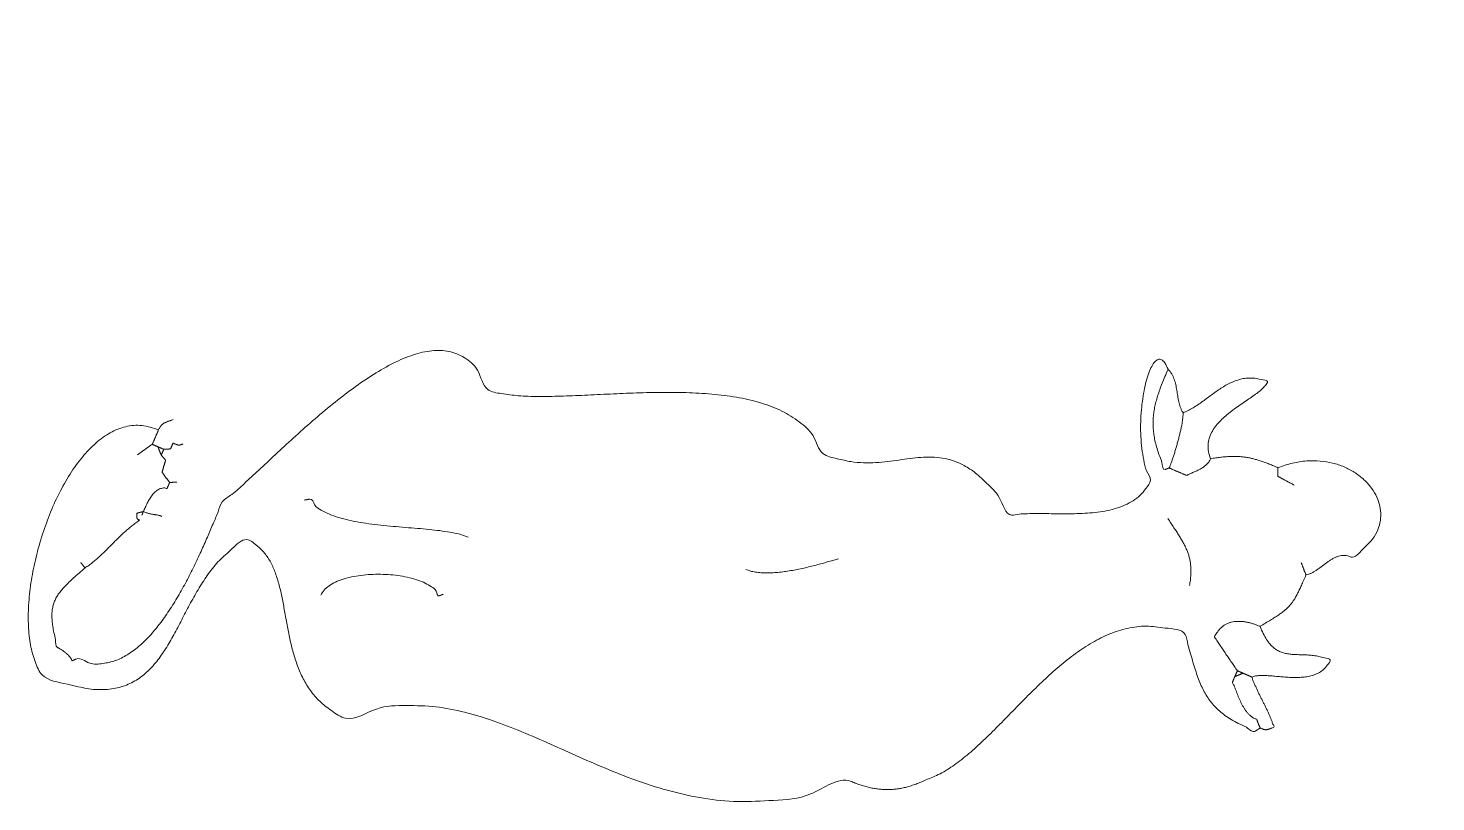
# Model space of a CAD drawing. Header units: metres. Extents: x 5 to 242, y -3 to 162.
# Drawn here: x 21.042 to 23.137, y 110.954 to 112.105 of the extents above; entities that cross this region are included whole.
import ezdxf

# ---------------------------------------------------------------- set-up
doc = ezdxf.new("R2010")
doc.units = ezdxf.units.M
doc.layers.add('1053_ARQ_BASE_MATADOURO_2_dwg', color=7, linetype='Continuous', lineweight=5, true_color=0x767676)
doc.layers.add('A-PISO', color=7, linetype='Continuous', lineweight=5)

# ---------------------------------------------------------------- blocks, each defined once
blk = doc.blocks.new('1053_ARQ_BASE_MATADOURO_2_dwg-3637054-CURRAL BOVINO')
at = {"layer": 'A-PISO', "color": 253, "true_color": 0xaaaaaa}
for points, knots in [([(124.3295, 79.6017), (124.3257, 79.6095), (124.3184, 79.6245), (124.299, 79.6409), (124.2758, 79.6509), (124.2492, 79.6551), (124.2203, 79.6544), (124.1895, 79.6494), (124.1576, 79.6405), (124.1254, 79.6284), (124.0936, 79.6134), (124.063, 79.596), (124.0344, 79.5768), (124.0085, 79.5562), (123.9863, 79.5347), (123.968, 79.5128), (123.9557, 79.491), (123.9435, 79.4621), (123.9656, 79.4336), (123.981, 79.405), (124.0005, 79.3841), (124.0207, 79.3701), (124.042, 79.3623), (124.0639, 79.3597), (124.0863, 79.3611), (124.1092, 79.3655), (124.1325, 79.3718), (124.1563, 79.3792), (124.1805, 79.3868), (124.2052, 79.3936), (124.23, 79.3986), (124.2559, 79.4016), (124.2796, 79.3987), (124.3086, 79.3998), (124.3107, 79.3767), (124.3113, 79.3605), (124.3075, 79.3438), (124.3009, 79.3275), (124.2921, 79.3113), (124.2816, 79.295), (124.2701, 79.2784), (124.2582, 79.2615), (124.2464, 79.2442), (124.2354, 79.2263), (124.2257, 79.2078), (124.2181, 79.1884), (124.2131, 79.1682), (124.2112, 79.1466), (124.2143, 79.1248), (124.2198, 79.0911), (124.266, 79.0834), (124.2982, 79.0516), (124.3287, 79.0195), (124.3529, 78.9827), (124.3738, 78.9433), (124.3919, 78.9016), (124.4087, 78.8583), (124.4253, 78.8139), (124.4426, 78.7692), (124.462, 78.7247), (124.4846, 78.681), (124.5115, 78.639), (124.5436, 78.5988), (124.5839, 78.5631), (124.6255, 78.5248), (124.6782, 78.5202), (124.6867, 78.4953), (124.69, 78.4885), (124.6933, 78.482), (124.697, 78.4758), (124.7009, 78.4699), (124.7051, 78.4643), (124.7095, 78.4591), (124.7143, 78.4541), (124.7193, 78.4494), (124.7247, 78.445), (124.7304, 78.4409), (124.7364, 78.437), (124.7428, 78.4334), (124.7496, 78.4301), (124.7567, 78.427), (124.7616, 78.4252), (124.7641, 78.4243)], [0, 0, 0, 0, 0.025699, 0.049728, 0.07429, 0.10075, 0.129617, 0.160848, 0.194061, 0.228689, 0.264061, 0.299459, 0.334136, 0.367371, 0.398482, 0.426901, 0.452272, 0.474673, 0.514601, 0.547499, 0.57497, 0.598786, 0.62075, 0.642358, 0.664566, 0.687782, 0.71202, 0.737049, 0.762543, 0.788164, 0.813673, 0.839001, 0.86438, 0.890422, 0.90764, 0.924078, 0.940734, 0.958191, 0.97666, 0.996106, 1.016342, 1.037112, 1.05814, 1.079183, 1.100079, 1.120793, 1.141489, 1.162566, 1.184704, 1.208798, 1.256755, 1.301685, 1.345355, 1.389026, 1.433445, 1.478912, 1.525429, 1.572822, 1.62087, 1.669398, 1.71839, 1.768076, 1.819015, 1.87216, 1.928838, 1.990677, 1.998433, 2.005974, 2.013321, 2.020506, 2.027557, 2.034511, 2.041399, 2.048262, 2.055135, 2.062058, 2.069072, 2.076212, 2.083517, 2.091025, 2.098768, 2.106779, 2.106779, 2.106779, 2.106779]), ([(125.4517, 78.5983), (125.453, 78.6015), (125.4551, 78.6069), (125.4558, 78.6148), (125.4516, 78.6198), (125.4448, 78.6203), (125.4368, 78.6185), (125.4269, 78.6146), (125.4157, 78.6087), (125.4034, 78.601), (125.3905, 78.5917), (125.3773, 78.5811), (125.3643, 78.5693), (125.3519, 78.5565), (125.3403, 78.5432), (125.3306, 78.529), (125.321, 78.5161), (125.3187, 78.4982), (125.3023, 78.4968), (125.2895, 78.4953), (125.2761, 78.4972), (125.2633, 78.5011), (125.2508, 78.5069), (125.2386, 78.5144), (125.2267, 78.5231), (125.215, 78.5328), (125.2037, 78.5432), (125.1927, 78.5541), (125.1821, 78.565), (125.1717, 78.5757), (125.1618, 78.586), (125.152, 78.5953), (125.1435, 78.604), (125.125, 78.6139), (125.1427, 78.6421), (125.1412, 78.6683), (125.141, 78.6922), (125.137, 78.7122), (125.1306, 78.7293), (125.1219, 78.7438), (125.1115, 78.7563), (125.0997, 78.7674), (125.087, 78.7776), (125.0737, 78.7876), (125.06, 78.798), (125.0465, 78.8093), (125.0334, 78.8221), (125.0207, 78.837), (125.0106, 78.8546), (124.9953, 78.8768), (125.0128, 78.9031), (125.0101, 78.9334), (125.0037, 78.9634), (124.9904, 78.993), (124.9724, 79.0224), (124.9503, 79.0514), (124.9252, 79.08), (124.8981, 79.108), (124.8697, 79.1353), (124.8411, 79.1617), (124.8133, 79.1872), (124.787, 79.2115), (124.7636, 79.2344), (124.743, 79.2559), (124.7286, 79.2757), (124.7109, 79.2991), (124.7303, 79.3251), (124.7277, 79.3539), (124.7181, 79.3781), (124.6996, 79.3972), (124.6753, 79.4122), (124.646, 79.424), (124.6129, 79.4332), (124.5768, 79.44), (124.539, 79.445), (124.5006, 79.4485), (124.4628, 79.4508), (124.4267, 79.4524), (124.3935, 79.4534), (124.3643, 79.4551), (124.3405, 79.4549), (124.3207, 79.4615), (124.3045, 79.4518), (124.2868, 79.4457), (124.2671, 79.4375), (124.2456, 79.4294), (124.2227, 79.4213), (124.1989, 79.4136), (124.1745, 79.4067), (124.1501, 79.4011), (124.126, 79.397), (124.1026, 79.395), (124.0803, 79.3954), (124.0595, 79.3986), (124.0404, 79.4049), (124.0243, 79.4158), (124.0085, 79.4286), (124.0076, 79.4461), (124.0008, 79.449), (124.0004, 79.4492), (124, 79.4493), (123.9996, 79.4495), (123.9993, 79.4496), (123.9989, 79.4498), (123.9985, 79.4499), (123.9981, 79.4501), (123.9977, 79.4502), (123.9974, 79.4503), (123.997, 79.4505), (123.9967, 79.4506), (123.9963, 79.4508), (123.996, 79.4509), (123.9956, 79.451), (123.9948, 79.4513), (123.9962, 79.4528), (123.9962, 79.4542), (123.9967, 79.456), (123.9969, 79.4578), (123.997, 79.4597), (123.9971, 79.4617), (123.997, 79.4637), (123.9969, 79.4658), (123.9967, 79.4678), (123.9965, 79.4698), (123.9962, 79.4718), (123.9958, 79.4738), (123.9954, 79.4757), (123.9949, 79.4774), (123.9944, 79.4791), (123.9922, 79.4839), (124.001, 79.4905), (124.0053, 79.4997), (124.0112, 79.5075), (124.0164, 79.5143), (124.0217, 79.52), (124.027, 79.5248), (124.0325, 79.5287), (124.0383, 79.5318), (124.0445, 79.534), (124.0511, 79.5356), (124.0583, 79.5365), (124.0663, 79.5369), (124.075, 79.5369), (124.0847, 79.5365), (124.0954, 79.5357), (124.1029, 79.5351), (124.1069, 79.5348)], [0, 0, 0, 0, 0.010571, 0.017391, 0.022385, 0.028342, 0.036587, 0.047233, 0.060042, 0.074659, 0.090698, 0.107753, 0.125424, 0.143316, 0.161054, 0.178295, 0.194748, 0.21021, 0.224137, 0.237373, 0.250457, 0.263771, 0.277541, 0.291838, 0.306638, 0.321832, 0.337274, 0.352767, 0.368104, 0.383062, 0.397417, 0.410943, 0.423437, 0.434721, 0.46711, 0.494451, 0.517657, 0.537695, 0.55555, 0.572131, 0.588182, 0.6042, 0.620474, 0.637125, 0.654211, 0.671801, 0.690047, 0.709226, 0.729793, 0.752353, 0.782482, 0.8118, 0.842065, 0.874258, 0.908691, 0.945222, 0.983418, 1.02268, 1.062299, 1.101512, 1.139512, 1.175493, 1.208652, 1.238246, 1.263653, 1.284556, 1.317568, 1.344515, 1.369067, 1.39451, 1.422718, 1.454239, 1.488817, 1.525777, 1.564219, 1.60313, 1.641415, 1.677951, 1.711577, 1.741137, 1.765473, 1.783491, 1.799781, 1.81892, 1.840364, 1.863581, 1.88804, 1.913229, 1.938654, 1.96385, 1.988389, 2.01192, 2.034187, 2.055107, 2.074846, 2.093951, 2.113399, 2.134528, 2.134965, 2.135398, 2.135826, 2.13625, 2.136667, 2.13708, 2.137486, 2.137889, 2.138282, 2.138674, 2.139058, 2.139438, 2.139811, 2.140179, 2.140539, 2.140898, 2.142452, 2.144111, 2.145868, 2.147714, 2.149633, 2.151615, 2.153639, 2.155694, 2.157757, 2.159812, 2.16184, 2.163826, 2.165749, 2.167591, 2.169333, 2.170961, 2.182965, 2.193684, 2.203252, 2.211814, 2.219538, 2.226609, 2.233243, 2.239673, 2.246143, 2.252884, 2.260107, 2.267989, 2.276689, 2.286336, 2.297054, 2.308948, 2.308948, 2.308948, 2.308948]), ([(123.6451, 78.4115), (123.6437, 78.4147), (123.6414, 78.42), (123.6363, 78.4261), (123.6298, 78.4267), (123.6247, 78.4222), (123.6203, 78.4152), (123.6161, 78.4054), (123.6124, 78.3933), (123.6092, 78.3792), (123.6067, 78.3634), (123.605, 78.3466), (123.6042, 78.3291), (123.6045, 78.3113), (123.6058, 78.2937), (123.609, 78.2768), (123.6115, 78.2608), (123.6226, 78.2467), (123.612, 78.234), (123.604, 78.2238), (123.5933, 78.2157), (123.5815, 78.2093), (123.5685, 78.2046), (123.5547, 78.2011), (123.5401, 78.1988), (123.525, 78.1974), (123.5096, 78.1967), (123.4942, 78.1965), (123.4789, 78.1966), (123.464, 78.1968), (123.4498, 78.197), (123.4362, 78.1966), (123.4241, 78.1967), (123.404, 78.1906), (123.3964, 78.223), (123.3767, 78.2404), (123.3597, 78.2571), (123.3426, 78.2683), (123.326, 78.2758), (123.3096, 78.2798), (123.2933, 78.2812), (123.2772, 78.2807), (123.261, 78.2788), (123.2445, 78.2764), (123.2276, 78.2741), (123.21, 78.2724), (123.1917, 78.2721), (123.1722, 78.2736), (123.1526, 78.2788), (123.126, 78.2835), (123.1196, 78.3145), (123.0962, 78.334), (123.0705, 78.3505), (123.04, 78.3619), (123.0065, 78.3698), (122.9704, 78.3746), (122.9324, 78.3769), (122.8934, 78.3773), (122.854, 78.3764), (122.8151, 78.3747), (122.7774, 78.3729), (122.7417, 78.3713), (122.7089, 78.3708), (122.6792, 78.3714), (122.655, 78.3751), (122.6259, 78.379), (122.6212, 78.4111), (122.5988, 78.4295), (122.5748, 78.4397), (122.5482, 78.44), (122.5205, 78.4334), (122.4915, 78.4209), (122.4617, 78.4038), (122.4314, 78.383), (122.4013, 78.3597), (122.3718, 78.3349), (122.3435, 78.3096), (122.3169, 78.2851), (122.2928, 78.2622), (122.271, 78.2427), (122.2544, 78.2257), (122.2358, 78.2163), (122.2313, 78.198), (122.2232, 78.1811), (122.2151, 78.1613), (122.2057, 78.1403), (122.1954, 78.1183), (122.1841, 78.096), (122.1718, 78.0739), (122.1586, 78.0526), (122.1445, 78.0326), (122.1295, 78.0146), (122.1135, 77.999), (122.0966, 77.9866), (122.0786, 77.9774), (122.0595, 77.9736), (122.0394, 77.9714), (122.0263, 77.9832), (122.0195, 77.9804), (122.0191, 77.9802), (122.0187, 77.98), (122.0183, 77.9799), (122.0179, 77.9797), (122.0175, 77.9795), (122.0172, 77.9793), (122.0168, 77.9792), (122.0164, 77.979), (122.0161, 77.9789), (122.0157, 77.9787), (122.0154, 77.9785), (122.015, 77.9784), (122.0147, 77.9782), (122.0144, 77.9781), (122.0136, 77.9777), (122.0135, 77.9797), (122.0125, 77.9808), (122.0116, 77.9823), (122.0104, 77.9837), (122.0092, 77.9852), (122.0078, 77.9866), (122.0063, 77.988), (122.0048, 77.9894), (122.0032, 77.9907), (122.0016, 77.9919), (122, 77.9931), (121.9983, 77.9942), (121.9967, 77.9953), (121.9951, 77.9962), (121.9936, 77.997), (121.9886, 77.9989), (121.9902, 78.0097), (121.9866, 78.0192), (121.9852, 78.0289), (121.9841, 78.0374), (121.9837, 78.0452), (121.9841, 78.0524), (121.9852, 78.059), (121.9871, 78.0652), (121.9898, 78.0712), (121.9934, 78.077), (121.9978, 78.0828), (122.0031, 78.0887), (122.0093, 78.0949), (122.0164, 78.1015), (122.0245, 78.1086), (122.0302, 78.1135), (122.0332, 78.1161)], [0, 0, 0, 0, 0.010571, 0.017391, 0.022385, 0.028342, 0.036587, 0.047233, 0.060042, 0.074659, 0.090698, 0.107753, 0.125424, 0.143316, 0.161054, 0.178295, 0.194748, 0.21021, 0.224137, 0.237373, 0.250457, 0.263771, 0.277541, 0.291838, 0.306638, 0.321832, 0.337274, 0.352767, 0.368104, 0.383062, 0.397417, 0.410944, 0.423437, 0.434721, 0.46711, 0.494451, 0.517657, 0.537695, 0.55555, 0.572131, 0.588182, 0.6042, 0.620474, 0.637125, 0.654211, 0.671801, 0.690047, 0.709226, 0.729793, 0.752353, 0.782482, 0.8118, 0.842065, 0.874258, 0.908691, 0.945222, 0.983418, 1.02268, 1.062299, 1.101512, 1.139512, 1.175493, 1.208652, 1.238246, 1.263653, 1.284556, 1.317568, 1.344515, 1.369067, 1.39451, 1.422718, 1.454239, 1.488817, 1.525777, 1.564219, 1.60313, 1.641415, 1.677951, 1.711577, 1.741137, 1.765473, 1.783491, 1.799781, 1.81892, 1.840364, 1.863581, 1.88804, 1.913229, 1.938654, 1.96385, 1.988389, 2.01192, 2.034187, 2.055107, 2.074846, 2.093951, 2.113399, 2.134528, 2.134965, 2.135398, 2.135826, 2.13625, 2.136667, 2.13708, 2.137486, 2.137889, 2.138282, 2.138674, 2.139058, 2.139438, 2.139811, 2.140179, 2.140539, 2.140898, 2.142452, 2.144111, 2.145868, 2.147714, 2.149633, 2.151615, 2.153639, 2.155694, 2.157757, 2.159812, 2.16184, 2.163826, 2.165749, 2.167591, 2.169333, 2.170961, 2.182965, 2.193684, 2.203252, 2.211814, 2.219538, 2.226609, 2.233243, 2.239673, 2.246143, 2.252884, 2.260107, 2.267989, 2.276689, 2.286336, 2.297054, 2.308948, 2.308948, 2.308948, 2.308948]), ([(123.6451, 78.4115), (123.6436, 78.4079), (123.6406, 78.401), (123.6365, 78.3908), (123.6328, 78.3812), (123.6297, 78.372), (123.6271, 78.3631), (123.6251, 78.3545), (123.6237, 78.3461), (123.6229, 78.3377), (123.6227, 78.3293), (123.6232, 78.3207), (123.6243, 78.312), (123.6261, 78.3029), (123.6288, 78.2936), (123.6318, 78.2831), (123.6369, 78.2753), (123.6371, 78.2607), (123.6411, 78.2624), (123.6414, 78.2625), (123.6418, 78.2627), (123.6422, 78.2628), (123.6425, 78.263), (123.6429, 78.2631), (123.6433, 78.2633), (123.6437, 78.2634), (123.6441, 78.2636), (123.6445, 78.2637), (123.6449, 78.2639), (123.6453, 78.2641), (123.6457, 78.2642), (123.6461, 78.2644), (123.6465, 78.2645), (123.6468, 78.2647), (123.6469, 78.2647)], [0, 0, 0, 0, 0.0117195, 0.0226729, 0.032948, 0.042629, 0.0518187, 0.0606169, 0.0691427, 0.0775195, 0.0858853, 0.0943764, 0.1031379, 0.1123121, 0.1220337, 0.1324326, 0.1436315, 0.155747, 0.1561034, 0.1564727, 0.1568495, 0.1572393, 0.1576347, 0.1580393, 0.1584495, 0.158869, 0.1592904, 0.1597173, 0.1601479, 0.1605841, 0.1610222, 0.1614621, 0.161902, 0.1623475, 0.1623475, 0.1623475, 0.1623475]), ([(123.6675, 78.3466), (123.6668, 78.3479), (123.6653, 78.3506), (123.6636, 78.3547), (123.6622, 78.3589), (123.6611, 78.3631), (123.6602, 78.3674), (123.6595, 78.3716), (123.6588, 78.3759), (123.6582, 78.3802), (123.6575, 78.3844), (123.6566, 78.3886), (123.6556, 78.3927), (123.6543, 78.3967), (123.6527, 78.4007), (123.6507, 78.4045), (123.6482, 78.4082), (123.6462, 78.4104), (123.6451, 78.4115)], [0, 0, 0, 0, 0.00454523, 0.0089928, 0.01338563, 0.01775066, 0.02210137, 0.02644314, 0.03077251, 0.03508499, 0.03937227, 0.04363078, 0.04786344, 0.0520829, 0.05631649, 0.06060731, 0.06501681, 0.06962195, 0.06962195, 0.06962195, 0.06962195]), ([(123.7084, 78.2784), (123.7072, 78.2819), (123.7049, 78.2887), (123.7044, 78.2991), (123.7061, 78.3088), (123.7098, 78.3177), (123.7151, 78.326), (123.7217, 78.3336), (123.7292, 78.3408), (123.7374, 78.3476), (123.7461, 78.354), (123.7548, 78.36), (123.7633, 78.3658), (123.7714, 78.3714), (123.7787, 78.3767), (123.7852, 78.382), (123.7895, 78.3869), (123.7963, 78.3948), (123.7826, 78.3959), (123.7748, 78.3983), (123.7655, 78.3986), (123.757, 78.3977), (123.7488, 78.3956), (123.7409, 78.3926), (123.7332, 78.3888), (123.7257, 78.3844), (123.7184, 78.3795), (123.7112, 78.3744), (123.7041, 78.3691), (123.697, 78.3638), (123.6898, 78.3588), (123.6825, 78.3541), (123.6752, 78.3499), (123.67, 78.3477), (123.6675, 78.3466)], [0, 0, 0, 0, 0.011231, 0.0213345, 0.0308988, 0.0403986, 0.0501251, 0.0602117, 0.0706467, 0.0813397, 0.0921256, 0.1028194, 0.1132093, 0.1230803, 0.1322112, 0.1404225, 0.1475837, 0.1537046, 0.1639829, 0.1733994, 0.1822451, 0.1907688, 0.1991799, 0.2076115, 0.2161478, 0.2248129, 0.2336041, 0.2424777, 0.251381, 0.2602504, 0.2690294, 0.2776637, 0.286126, 0.2944156, 0.2944156, 0.2944156, 0.2944156]), ([(123.6675, 78.3466), (123.6675, 78.3455), (123.6676, 78.3429), (123.6672, 78.3389), (123.6666, 78.3342), (123.6657, 78.3291), (123.6646, 78.3236), (123.6633, 78.3178), (123.6618, 78.3118), (123.6602, 78.3057), (123.6586, 78.2996), (123.6568, 78.2936), (123.6551, 78.2878), (123.6533, 78.2823), (123.6516, 78.2771), (123.65, 78.2725), (123.6484, 78.2684), (123.6474, 78.2659), (123.6469, 78.2647)], [0, 0, 0, 0, 0.0034375, 0.00755779, 0.01228002, 0.01751275, 0.02316588, 0.02913778, 0.03533449, 0.04165586, 0.04800577, 0.05427946, 0.06038067, 0.06620786, 0.07166462, 0.07664712, 0.08105968, 0.08479972, 0.08479972, 0.08479972, 0.08479972]), ([(122.1425, 78.3212), (122.1343, 78.324), (122.1184, 78.3294), (122.0931, 78.3272), (122.0697, 78.3177), (122.0481, 78.3018), (122.0282, 78.2808), (122.01, 78.2554), (121.9939, 78.2266), (121.9798, 78.1951), (121.9681, 78.162), (121.9588, 78.128), (121.9523, 78.0942), (121.9488, 78.0613), (121.9483, 78.0304), (121.9511, 78.002), (121.9579, 77.9779), (121.9698, 77.9489), (122.0056, 77.9445), (122.0368, 77.9353), (122.0653, 77.9344), (122.0895, 77.9389), (122.11, 77.9485), (122.1273, 77.9623), (122.1421, 77.9792), (122.1551, 77.9985), (122.167, 78.0195), (122.1785, 78.0416), (122.1902, 78.0641), (122.2027, 78.0865), (122.2166, 78.1076), (122.2327, 78.1281), (122.2515, 78.1429), (122.2711, 78.1642), (122.289, 78.1494), (122.3009, 78.1385), (122.3101, 78.124), (122.317, 78.1079), (122.3224, 78.0902), (122.3266, 78.0713), (122.3302, 78.0515), (122.3338, 78.0311), (122.3378, 78.0105), (122.3428, 77.9901), (122.3491, 77.9702), (122.3575, 77.9511), (122.3683, 77.9333), (122.3823, 77.9169), (122.3999, 77.9037), (122.4278, 77.8838), (122.4657, 77.9112), (122.511, 77.9117), (122.5553, 77.9107), (122.5985, 77.902), (122.6411, 77.8891), (122.6836, 77.8726), (122.7261, 77.854), (122.7693, 77.8345), (122.8133, 77.8154), (122.8585, 77.7978), (122.9054, 77.7831), (122.9542, 77.7726), (123.0053, 77.7671), (123.0591, 77.7706), (123.1156, 77.7731), (123.1559, 77.8073), (123.1796, 77.7958), (123.1867, 77.7934), (123.1937, 77.7912), (123.2007, 77.7894), (123.2076, 77.788), (123.2145, 77.7871), (123.2214, 77.7865), (123.2283, 77.7864), (123.2352, 77.7867), (123.2421, 77.7874), (123.249, 77.7885), (123.256, 77.7901), (123.263, 77.7921), (123.2702, 77.7946), (123.2774, 77.7975), (123.2821, 77.7997), (123.2845, 77.8008)], [0, 0, 0, 0, 0.025699, 0.049728, 0.07429, 0.10075, 0.129617, 0.160848, 0.194061, 0.228689, 0.264061, 0.299459, 0.334136, 0.367371, 0.398482, 0.426901, 0.452272, 0.474673, 0.514601, 0.547499, 0.57497, 0.598786, 0.62075, 0.642358, 0.664566, 0.687782, 0.71202, 0.737049, 0.762543, 0.788164, 0.813673, 0.839001, 0.86438, 0.890422, 0.90764, 0.924078, 0.940734, 0.958191, 0.97666, 0.996106, 1.016342, 1.037112, 1.05814, 1.079183, 1.100079, 1.120793, 1.141489, 1.162566, 1.184704, 1.208798, 1.256755, 1.301685, 1.345355, 1.389026, 1.433445, 1.478912, 1.525429, 1.572822, 1.62087, 1.669398, 1.71839, 1.768076, 1.819015, 1.87216, 1.928838, 1.990677, 1.998433, 2.005974, 2.013321, 2.020506, 2.027557, 2.034511, 2.041399, 2.048262, 2.055135, 2.062058, 2.069072, 2.076212, 2.083517, 2.091025, 2.098768, 2.106779, 2.106779, 2.106779, 2.106779]), ([(122.1645, 78.3368), (122.1638, 78.3365), (122.1625, 78.336), (122.1606, 78.3353), (122.1588, 78.3347), (122.1571, 78.3341), (122.1555, 78.3335), (122.154, 78.3329), (122.1525, 78.3322), (122.1511, 78.3315), (122.1499, 78.3308), (122.1486, 78.3299), (122.1475, 78.3289), (122.1463, 78.3277), (122.1453, 78.3264), (122.1443, 78.3249), (122.1433, 78.3231), (122.1428, 78.3219), (122.1425, 78.3212)], [0, 0, 0, 0, 0.00214026, 0.00415857, 0.0060632, 0.00786836, 0.00958192, 0.01122185, 0.01279754, 0.01433271, 0.01583711, 0.01734321, 0.01887301, 0.02046357, 0.02214113, 0.02394277, 0.02590018, 0.02804716, 0.02804716, 0.02804716, 0.02804716]), ([(122.1425, 78.3212), (122.1423, 78.3208), (122.1419, 78.3199), (122.1413, 78.3185), (122.1407, 78.3171), (122.1401, 78.3158), (122.1395, 78.3144), (122.1389, 78.3131), (122.1384, 78.3118), (122.1378, 78.3104), (122.1372, 78.3091), (122.1366, 78.3078), (122.1361, 78.3064), (122.1355, 78.3051), (122.1349, 78.3038), (122.1343, 78.3025), (122.1338, 78.3012), (122.1334, 78.3003), (122.1332, 78.2998)], [0, 0, 0, 0, 0.00149625, 0.00298463, 0.00446644, 0.005943, 0.00741169, 0.00887644, 0.01033594, 0.01179281, 0.01324312, 0.01469081, 0.01613456, 0.01757831, 0.01901681, 0.02045794, 0.02189512, 0.02333625, 0.02333625, 0.02333625, 0.02333625]), ([(122.1789, 78.3004), (122.1785, 78.3002), (122.1778, 78.3), (122.1768, 78.2996), (122.176, 78.2993), (122.1752, 78.299), (122.1745, 78.2989), (122.1738, 78.2987), (122.1731, 78.2987), (122.1724, 78.2987), (122.1717, 78.2988), (122.1709, 78.299), (122.1701, 78.2993), (122.1692, 78.2996), (122.1681, 78.3), (122.1669, 78.3005), (122.1657, 78.3008), (122.1642, 78.3022), (122.1639, 78.3011), (122.1637, 78.3006), (122.1634, 78.3), (122.1632, 78.2994), (122.1629, 78.2989), (122.1627, 78.2984), (122.1625, 78.2978), (122.1622, 78.2973), (122.162, 78.2968), (122.1618, 78.2962), (122.1616, 78.2957), (122.1613, 78.2952), (122.1611, 78.2947), (122.1609, 78.2941), (122.1606, 78.2937), (122.1605, 78.293), (122.1598, 78.2931), (122.1592, 78.293), (122.1585, 78.2929), (122.1579, 78.2929), (122.1572, 78.2928), (122.1566, 78.2928), (122.156, 78.2927), (122.1553, 78.2926), (122.1547, 78.2926), (122.1541, 78.2926), (122.1534, 78.2925), (122.1528, 78.2925), (122.1522, 78.2925), (122.1516, 78.2924), (122.1509, 78.2924), (122.1505, 78.2924), (122.1503, 78.2924)], [0, 0, 0, 0, 0.00116195, 0.00219032, 0.00310128, 0.00392015, 0.00466254, 0.00535935, 0.00603265, 0.0067134, 0.00742446, 0.00820211, 0.00906542, 0.01004318, 0.01115435, 0.01242373, 0.01386882, 0.01551469, 0.01613419, 0.01674844, 0.01735482, 0.01795725, 0.0185505, 0.01913982, 0.01972519, 0.02030663, 0.02088019, 0.02145375, 0.02202207, 0.02259169, 0.02315607, 0.02372175, 0.02428482, 0.02484919, 0.02548902, 0.02613229, 0.02677493, 0.0274182, 0.02805958, 0.02870033, 0.02933921, 0.02997747, 0.03060857, 0.03124256, 0.03187415, 0.03250338, 0.03312971, 0.03375319, 0.03437333, 0.03499183, 0.03499183, 0.03499183, 0.03499183]), ([(122.1332, 78.2998), (122.1327, 78.2995), (122.1318, 78.2989), (122.1304, 78.2979), (122.1291, 78.2969), (122.1277, 78.296), (122.1263, 78.295), (122.1249, 78.294), (122.1236, 78.293), (122.1222, 78.2921), (122.1208, 78.2911), (122.1194, 78.2901), (122.1181, 78.2892), (122.1167, 78.2882), (122.1153, 78.2872), (122.1139, 78.2862), (122.1126, 78.2853), (122.1117, 78.2846), (122.1112, 78.2843)], [0, 0, 0, 0, 0.00168214, 0.00336428, 0.00504643, 0.00673062, 0.00841276, 0.0100949, 0.01177704, 0.0134646, 0.01514674, 0.01682888, 0.01851102, 0.02019522, 0.02187736, 0.0235595, 0.02524164, 0.0269292, 0.0269292, 0.0269292, 0.0269292]), ([(122.1418, 78.2961), (122.1416, 78.2962), (122.1412, 78.2964), (122.1406, 78.2966), (122.1401, 78.2969), (122.1395, 78.2971), (122.139, 78.2973), (122.1384, 78.2976), (122.1379, 78.2978), (122.1374, 78.298), (122.1368, 78.2983), (122.1363, 78.2985), (122.1358, 78.2987), (122.1353, 78.2989), (122.1347, 78.2992), (122.1342, 78.2994), (122.1337, 78.2996), (122.1334, 78.2998), (122.1332, 78.2998)], [0, 0, 0, 0, 0.0006195, 0.00123375, 0.001840125, 0.002442562, 0.003035812, 0.003625125, 0.0042105, 0.004791937, 0.0053655, 0.005939063, 0.006507375, 0.007077, 0.007641375, 0.008207062, 0.008770125, 0.0093345, 0.0093345, 0.0093345, 0.0093345]), ([(122.1503, 78.2924), (122.1501, 78.2925), (122.1498, 78.2927), (122.1492, 78.2929), (122.1486, 78.2931), (122.1481, 78.2934), (122.1475, 78.2936), (122.147, 78.2939), (122.1465, 78.2941), (122.1459, 78.2943), (122.1454, 78.2945), (122.1449, 78.2948), (122.1443, 78.295), (122.1438, 78.2952), (122.1433, 78.2954), (122.1428, 78.2957), (122.1423, 78.2959), (122.1419, 78.296), (122.1418, 78.2961)], [0, 0, 0, 0, 0.0006195, 0.00123375, 0.001840125, 0.002442562, 0.003035812, 0.003625125, 0.0042105, 0.004791937, 0.0053655, 0.005939063, 0.006507375, 0.007077, 0.007641375, 0.008207062, 0.008770125, 0.0093345, 0.0093345, 0.0093345, 0.0093345]), ([(122.1418, 78.2961), (122.1418, 78.2959), (122.142, 78.2953), (122.1423, 78.2945), (122.1426, 78.2938), (122.1429, 78.293), (122.1431, 78.2922), (122.1434, 78.2914), (122.1437, 78.2907), (122.144, 78.2899), (122.1443, 78.2892), (122.1446, 78.2884), (122.1449, 78.2876), (122.1453, 78.2869), (122.1456, 78.2861), (122.1459, 78.2854), (122.1463, 78.2846), (122.1465, 78.2841), (122.1466, 78.2838)], [0, 0, 0, 0, 0.00083803, 0.00167131, 0.00250058, 0.00332608, 0.00414852, 0.00496722, 0.00578676, 0.00660349, 0.00742021, 0.00823975, 0.00905845, 0.00988089, 0.01070639, 0.01153567, 0.01236894, 0.01320697, 0.01320697, 0.01320697, 0.01320697]), ([(122.1503, 78.2924), (122.1502, 78.2922), (122.1501, 78.2918), (122.1498, 78.2913), (122.1496, 78.2907), (122.1494, 78.2902), (122.1491, 78.2896), (122.1489, 78.2891), (122.1486, 78.2885), (122.1484, 78.288), (122.1482, 78.2875), (122.148, 78.287), (122.1477, 78.2864), (122.1475, 78.2859), (122.1473, 78.2854), (122.1471, 78.2849), (122.1468, 78.2844), (122.1467, 78.284), (122.1466, 78.2838)], [0, 0, 0, 0, 0.000619501, 0.00123375, 0.001840125, 0.002442563, 0.003035813, 0.003625125, 0.004210501, 0.004791938, 0.0053655, 0.005939063, 0.006507376, 0.007077, 0.007641376, 0.008207062, 0.008770125, 0.0093345, 0.0093345, 0.0093345, 0.0093345]), ([(122.1466, 78.2838), (122.1467, 78.2837), (122.147, 78.2833), (122.1474, 78.2828), (122.1478, 78.2823), (122.1482, 78.2819), (122.1486, 78.2814), (122.149, 78.2809), (122.1494, 78.2804), (122.1498, 78.28), (122.1502, 78.2795), (122.1507, 78.279), (122.1511, 78.2786), (122.1515, 78.2781), (122.1519, 78.2777), (122.1523, 78.2772), (122.1527, 78.2767), (122.1534, 78.2762), (122.1527, 78.2751), (122.1525, 78.274), (122.1521, 78.2729), (122.1517, 78.2717), (122.1514, 78.2706), (122.151, 78.2695), (122.1507, 78.2683), (122.1503, 78.2672), (122.15, 78.2661), (122.1497, 78.2649), (122.1494, 78.2638), (122.149, 78.2627), (122.1487, 78.2616), (122.1484, 78.2605), (122.1482, 78.2594), (122.1476, 78.2582), (122.1486, 78.2573), (122.1492, 78.2563), (122.1499, 78.2554), (122.1506, 78.2544), (122.1513, 78.2535), (122.1519, 78.2525), (122.1526, 78.2516), (122.1533, 78.2506), (122.154, 78.2497), (122.1548, 78.2488), (122.1555, 78.2478), (122.1562, 78.2469), (122.1569, 78.246), (122.1577, 78.245), (122.1584, 78.2441), (122.1589, 78.2435), (122.1591, 78.2432)], [0, 0, 0, 0, 0.00064138, 0.00127964, 0.00191545, 0.00254823, 0.00317805, 0.00380553, 0.00443071, 0.00505121, 0.00567245, 0.00629314, 0.00691219, 0.00753069, 0.00814757, 0.00876445, 0.00938027, 0.00999356, 0.01118543, 0.0123799, 0.01357191, 0.01476377, 0.01595244, 0.01714096, 0.01832616, 0.01951005, 0.02068707, 0.0218618, 0.023032, 0.02420011, 0.02536021, 0.02651586, 0.02766622, 0.0288107, 0.02998827, 0.03116196, 0.03233379, 0.03350247, 0.03467096, 0.03583746, 0.03700537, 0.03817359, 0.03934249, 0.04051482, 0.04168918, 0.04286762, 0.04405045, 0.04523851, 0.04643111, 0.04762896, 0.04762896, 0.04762896, 0.04762896]), ([(123.8087, 78.2651), (123.8065, 78.266), (123.8022, 78.2679), (123.7959, 78.2705), (123.7898, 78.2728), (123.7839, 78.2749), (123.7781, 78.2767), (123.7725, 78.2783), (123.7668, 78.2796), (123.7612, 78.2806), (123.7554, 78.2813), (123.7495, 78.2818), (123.7435, 78.2819), (123.7371, 78.2818), (123.7305, 78.2814), (123.7235, 78.2807), (123.7161, 78.2797), (123.711, 78.2788), (123.7084, 78.2784)], [0, 0, 0, 0, 0.0072307, 0.0140717, 0.0205824, 0.0268134, 0.0328275, 0.0386801, 0.0444359, 0.0501615, 0.0559287, 0.0618015, 0.0678547, 0.0741541, 0.0807752, 0.0877785, 0.0952361, 0.1032069, 0.1032069, 0.1032069, 0.1032069]), ([(123.7084, 78.2784), (123.708, 78.2775), (123.7072, 78.2758), (123.7057, 78.2735), (123.704, 78.2713), (123.7021, 78.2694), (123.7001, 78.2676), (123.6979, 78.266), (123.6956, 78.2645), (123.6932, 78.2631), (123.6908, 78.2619), (123.6882, 78.2606), (123.6856, 78.2595), (123.683, 78.2583), (123.6804, 78.2572), (123.6778, 78.256), (123.6752, 78.2551), (123.6729, 78.253), (123.671, 78.2544), (123.6694, 78.2549), (123.6678, 78.2557), (123.6662, 78.2564), (123.6646, 78.2571), (123.663, 78.2577), (123.6614, 78.2584), (123.6598, 78.2591), (123.6581, 78.2598), (123.6565, 78.2605), (123.6549, 78.2612), (123.6533, 78.2619), (123.6517, 78.2626), (123.6501, 78.2633), (123.6485, 78.264), (123.6474, 78.2645), (123.6469, 78.2647)], [0, 0, 0, 0, 0.00287585, 0.0056514, 0.00836777, 0.01105314, 0.01373904, 0.01643754, 0.01916298, 0.02191665, 0.02470851, 0.02752614, 0.03036956, 0.03322814, 0.03609938, 0.03896841, 0.04183289, 0.04467968, 0.04643187, 0.04818012, 0.0499323, 0.05168055, 0.05343274, 0.05518099, 0.05693318, 0.05868143, 0.06043362, 0.06218186, 0.06393405, 0.0656823, 0.06743449, 0.06918274, 0.07093493, 0.07268318, 0.07268318, 0.07268318, 0.07268318]), ([(123.8087, 78.2651), (123.8087, 78.2648), (123.8087, 78.2643), (123.8086, 78.2635), (123.8086, 78.2627), (123.8085, 78.2619), (123.8085, 78.2611), (123.8084, 78.2603), (123.8084, 78.2595), (123.8084, 78.2587), (123.8084, 78.2579), (123.8084, 78.2571), (123.8084, 78.2563), (123.8084, 78.2556), (123.8084, 78.2548), (123.8084, 78.254), (123.8084, 78.2533), (123.8082, 78.2521), (123.81, 78.2517), (123.8113, 78.2508), (123.8129, 78.25), (123.8144, 78.2491), (123.8159, 78.2483), (123.8174, 78.2475), (123.8189, 78.2467), (123.8205, 78.2459), (123.822, 78.245), (123.8235, 78.2442), (123.8251, 78.2434), (123.8266, 78.2426), (123.8282, 78.2418), (123.8297, 78.241), (123.8313, 78.2402), (123.8323, 78.2396), (123.8328, 78.2393)], [0, 0, 0, 0, 0.00079316, 0.00158557, 0.00238096, 0.00317701, 0.0039732, 0.00476927, 0.00556433, 0.00635692, 0.0071488, 0.0079361, 0.00872198, 0.00950217, 0.01027926, 0.01104966, 0.01181526, 0.01257291, 0.01427221, 0.0159811, 0.01769456, 0.01941496, 0.02113904, 0.02287026, 0.02460387, 0.02634336, 0.02808416, 0.02982977, 0.03157781, 0.03332816, 0.03507983, 0.03683392, 0.03858671, 0.04034323, 0.04034323, 0.04034323, 0.04034323]), ([(123.8505, 78.1056), (123.8519, 78.106), (123.8547, 78.1066), (123.8588, 78.1084), (123.8628, 78.1105), (123.8667, 78.1131), (123.8707, 78.1159), (123.8746, 78.1189), (123.8785, 78.1218), (123.8824, 78.1247), (123.8864, 78.1275), (123.8905, 78.1299), (123.8947, 78.132), (123.899, 78.1335), (123.9034, 78.1345), (123.908, 78.1346), (123.9128, 78.1341), (123.9224, 78.1291), (123.9341, 78.1442), (123.9473, 78.1546), (123.9562, 78.1687), (123.9611, 78.1828), (123.9623, 78.1973), (123.96, 78.2114), (123.9546, 78.225), (123.9463, 78.2376), (123.9355, 78.249), (123.9223, 78.2589), (123.9071, 78.2668), (123.89, 78.2725), (123.8712, 78.2755), (123.8511, 78.2756), (123.8299, 78.2724), (123.816, 78.2676), (123.8087, 78.2651)], [0, 0, 0, 0, 0.0043035, 0.008717, 0.0132734, 0.0179821, 0.0228081, 0.0277167, 0.0326558, 0.0375776, 0.0424287, 0.0471823, 0.0518194, 0.0563579, 0.0608465, 0.0653953, 0.0701541, 0.0753188, 0.0957175, 0.1135074, 0.1293936, 0.1440861, 0.1582275, 0.1723348, 0.1867646, 0.2017346, 0.21736, 0.2336971, 0.2507931, 0.2687054, 0.287546, 0.3074743, 0.3287353, 0.3516369, 0.3516369, 0.3516369, 0.3516369]), ([(122.1591, 78.2432), (122.1591, 78.243), (122.1589, 78.2426), (122.1586, 78.242), (122.1584, 78.2415), (122.1582, 78.2409), (122.1579, 78.2404), (122.1577, 78.2398), (122.1575, 78.2393), (122.1572, 78.2388), (122.157, 78.2382), (122.1568, 78.2377), (122.1565, 78.2372), (122.1563, 78.2367), (122.1561, 78.2362), (122.1559, 78.2356), (122.1556, 78.2351), (122.1551, 78.2336), (122.1517, 78.2355), (122.1487, 78.2347), (122.1455, 78.2341), (122.1427, 78.2328), (122.14, 78.2312), (122.1375, 78.2292), (122.1351, 78.2269), (122.133, 78.2243), (122.1309, 78.2215), (122.1291, 78.2185), (122.1273, 78.2155), (122.1257, 78.2123), (122.1241, 78.2091), (122.1227, 78.206), (122.1213, 78.2029), (122.1204, 78.2008), (122.12, 78.1998)], [0, 0, 0, 0, 0.0006195, 0.00123375, 0.00184012, 0.00244256, 0.00303581, 0.00362513, 0.0042105, 0.00479194, 0.0053655, 0.00593906, 0.00650738, 0.007077, 0.00764138, 0.00820706, 0.00877013, 0.0093345, 0.01284917, 0.01613899, 0.01929714, 0.02240964, 0.02553667, 0.02872698, 0.03199974, 0.03536451, 0.03880992, 0.04232234, 0.04587616, 0.04944634, 0.05299456, 0.05648787, 0.05988732, 0.06315676, 0.06315676, 0.06315676, 0.06315676]), ([(122.1696, 78.2437), (122.1693, 78.2437), (122.1689, 78.2437), (122.1682, 78.2437), (122.1675, 78.2436), (122.1668, 78.2436), (122.1662, 78.2435), (122.1655, 78.2435), (122.1648, 78.2434), (122.1642, 78.2434), (122.1635, 78.2434), (122.1629, 78.2433), (122.1623, 78.2433), (122.1616, 78.2432), (122.161, 78.2432), (122.1604, 78.2432), (122.1598, 78.2432), (122.1593, 78.2432), (122.1591, 78.2432)], [0, 0, 0, 0, 0.00069321, 0.00138173, 0.00206264, 0.00274065, 0.00340868, 0.00407262, 0.00473125, 0.00538577, 0.0060297, 0.00667303, 0.0073093, 0.00794441, 0.00857192, 0.00919778, 0.00981792, 0.01043761, 0.01043761, 0.01043761, 0.01043761]), ([(122.6032, 78.1619), (122.5996, 78.1632), (122.592, 78.1661), (122.5792, 78.1688), (122.5647, 78.1711), (122.5489, 78.1729), (122.532, 78.1745), (122.5143, 78.1759), (122.4962, 78.1774), (122.4781, 78.1791), (122.4601, 78.1811), (122.4427, 78.1836), (122.4262, 78.1867), (122.4109, 78.1907), (122.397, 78.1954), (122.3852, 78.2022), (122.3741, 78.2071), (122.3715, 78.2194), (122.3674, 78.2183), (122.3668, 78.2182), (122.3663, 78.2181), (122.3658, 78.218), (122.3653, 78.2179), (122.3647, 78.2178), (122.3642, 78.2177), (122.3637, 78.2176), (122.3632, 78.2175), (122.3627, 78.2174), (122.3621, 78.2173), (122.3616, 78.2172), (122.3611, 78.2172), (122.3606, 78.2171), (122.3601, 78.217), (122.3598, 78.217), (122.3596, 78.217)], [0, 0, 0, 0, 0.0113432, 0.0244627, 0.0391702, 0.0552099, 0.0722892, 0.0901066, 0.1083461, 0.1266969, 0.1448451, 0.1625035, 0.1793911, 0.1952726, 0.2099632, 0.2233896, 0.2356395, 0.2470831, 0.2476195, 0.248156, 0.2486917, 0.2492281, 0.2497623, 0.2502957, 0.2508269, 0.2513606, 0.2518866, 0.2524119, 0.2529343, 0.2534538, 0.2539698, 0.2544824, 0.2549909, 0.2555007, 0.2555007, 0.2555007, 0.2555007]), ([(122.12, 78.1998), (122.1198, 78.1998), (122.1194, 78.1997), (122.1188, 78.1995), (122.1182, 78.1994), (122.1176, 78.1992), (122.117, 78.1991), (122.1164, 78.1989), (122.1157, 78.1988), (122.1151, 78.1987), (122.1145, 78.1985), (122.1139, 78.1984), (122.1133, 78.1982), (122.1127, 78.1981), (122.1121, 78.1979), (122.1115, 78.1978), (122.1109, 78.1976), (122.1098, 78.1976), (122.1104, 78.1959), (122.1102, 78.1947), (122.1103, 78.1935), (122.1103, 78.1925), (122.1103, 78.1916), (122.1104, 78.1909), (122.1105, 78.1902), (122.1107, 78.1897), (122.1109, 78.1892), (122.1112, 78.1888), (122.1115, 78.1885), (122.112, 78.1882), (122.1125, 78.1879), (122.113, 78.1876), (122.1137, 78.1873), (122.1142, 78.1871), (122.1144, 78.187)], [0, 0, 0, 0, 0.00062449, 0.00124898, 0.00187346, 0.00250032, 0.00312481, 0.00374929, 0.00437378, 0.00500064, 0.00562512, 0.00624961, 0.0068741, 0.00750096, 0.00812544, 0.00874993, 0.00937442, 0.01000127, 0.0115267, 0.01286528, 0.01403136, 0.01504146, 0.01591019, 0.01665694, 0.01729952, 0.01786156, 0.01836909, 0.01884967, 0.01933421, 0.01984992, 0.0204202, 0.02105921, 0.02178514, 0.02260545, 0.02260545, 0.02260545, 0.02260545]), ([(122.1181, 78.1955), (122.1182, 78.1956), (122.1182, 78.1958), (122.1184, 78.196), (122.1185, 78.1963), (122.1186, 78.1965), (122.1187, 78.1968), (122.1188, 78.197), (122.1189, 78.1973), (122.119, 78.1976), (122.1191, 78.1978), (122.1193, 78.1981), (122.1194, 78.1984), (122.1195, 78.1987), (122.1196, 78.199), (122.1198, 78.1992), (122.1199, 78.1995), (122.12, 78.1997), (122.12, 78.1998)], [0, 0, 0, 0, 0.000255939, 0.000515813, 0.000783563, 0.001057877, 0.001338751, 0.001624876, 0.00191625, 0.002208938, 0.002509501, 0.002811376, 0.003117189, 0.003424314, 0.003735376, 0.004045127, 0.004356189, 0.004667251, 0.004667251, 0.004667251, 0.004667251]), ([(122.12, 78.1998), (122.12, 78.1997), (122.1199, 78.1995), (122.1198, 78.1992), (122.1196, 78.199), (122.1195, 78.1987), (122.1194, 78.1984), (122.1193, 78.1981), (122.1191, 78.1978), (122.119, 78.1976), (122.1189, 78.1973), (122.1188, 78.197), (122.1187, 78.1968), (122.1186, 78.1965), (122.1185, 78.1963), (122.1184, 78.196), (122.1182, 78.1958), (122.1182, 78.1956), (122.1181, 78.1955)], [0, 0, 0, 0, 0.000311062, 0.000622124, 0.000931875, 0.001242937, 0.001550062, 0.001855874, 0.00215775, 0.002458312, 0.002751, 0.003042375, 0.003328499, 0.003609374, 0.003883687, 0.004151438, 0.004411312, 0.004667251, 0.004667251, 0.004667251, 0.004667251]), ([(122.1474, 78.1927), (122.1469, 78.1929), (122.1459, 78.1933), (122.1443, 78.1938), (122.1428, 78.1942), (122.1413, 78.1946), (122.1399, 78.1949), (122.1384, 78.1951), (122.1369, 78.1953), (122.1353, 78.1955), (122.1337, 78.1958), (122.132, 78.1961), (122.1303, 78.1964), (122.1285, 78.1969), (122.1265, 78.1974), (122.1245, 78.1981), (122.1223, 78.1989), (122.1208, 78.1995), (122.12, 78.1998)], [0, 0, 0, 0, 0.00169772, 0.00331404, 0.00486952, 0.00639013, 0.00789061, 0.00939662, 0.0109203, 0.01248356, 0.0140953, 0.01577935, 0.01755012, 0.01942984, 0.02143357, 0.02358884, 0.02591343, 0.02843524, 0.02843524, 0.02843524, 0.02843524]), ([(122.1144, 78.187), (122.1125, 78.1856), (122.1086, 78.183), (122.103, 78.1787), (122.0976, 78.1743), (122.0924, 78.1698), (122.0874, 78.1652), (122.0825, 78.1604), (122.0777, 78.1557), (122.073, 78.1509), (122.0683, 78.1462), (122.0636, 78.1415), (122.0588, 78.1369), (122.054, 78.1324), (122.0491, 78.128), (122.044, 78.1238), (122.0387, 78.1198), (122.035, 78.1173), (122.0332, 78.1161)], [0, 0, 0, 0, 0.0071171, 0.014136, 0.021075, 0.0279528, 0.0347765, 0.0415599, 0.048304, 0.0550163, 0.0616938, 0.0683465, 0.074972, 0.0815793, 0.0881712, 0.0947661, 0.1013758, 0.1080243, 0.1080243, 0.1080243, 0.1080243]), ([(122.1177, 78.1946), (122.1177, 78.1946), (122.1178, 78.1947), (122.1178, 78.1947), (122.1178, 78.1948), (122.1179, 78.1949), (122.1179, 78.195), (122.118, 78.1951), (122.1181, 78.1953), (122.1181, 78.1955), (122.1181, 78.1955)], [0.001000124, 0.001000124, 0.001000124, 0.001000124, 0.001015873, 0.001063123, 0.001141874, 0.001250811, 0.001392561, 0.001563185, 0.001767936, 0.002000247, 0.002000247, 0.002000247, 0.002000247]), ([(122.1181, 78.1955), (122.1181, 78.1955), (122.1181, 78.1953), (122.118, 78.1951), (122.1179, 78.195), (122.1179, 78.1949), (122.1178, 78.1948), (122.1178, 78.1947), (122.1178, 78.1947), (122.1177, 78.1946), (122.1177, 78.1946)], [0, 0, 0, 0, 0.000232312, 0.000437062, 0.000607686, 0.000749436, 0.000858374, 0.000937124, 0.000984374, 0.001000124, 0.001000124, 0.001000124, 0.001000124]), ([(123.6449, 78.1896), (123.6464, 78.1872), (123.6494, 78.1826), (123.6539, 78.1759), (123.658, 78.1696), (123.6618, 78.1637), (123.6652, 78.158), (123.6684, 78.1526), (123.6711, 78.1472), (123.6735, 78.1418), (123.6755, 78.1363), (123.6771, 78.1307), (123.6783, 78.1249), (123.679, 78.1188), (123.6793, 78.1123), (123.6791, 78.1053), (123.6784, 78.0978), (123.6776, 78.0926), (123.6772, 78.0899)], [0, 0, 0, 0, 0.008568, 0.0165618, 0.0240385, 0.0310602, 0.0376856, 0.0439819, 0.050021, 0.0558813, 0.061653, 0.0674354, 0.0733355, 0.0794663, 0.0859445, 0.0928831, 0.1003934, 0.1085838, 0.1085838, 0.1085838, 0.1085838]), ([(122.0268, 78.1239), (122.0269, 78.1238), (122.0272, 78.1234), (122.0276, 78.1229), (122.028, 78.1224), (122.0284, 78.1219), (122.0288, 78.1214), (122.0292, 78.1209), (122.0296, 78.1204), (122.0299, 78.1199), (122.0304, 78.1194), (122.0308, 78.1189), (122.0312, 78.1184), (122.0316, 78.1179), (122.032, 78.1175), (122.0324, 78.117), (122.0328, 78.1165), (122.0331, 78.1162), (122.0332, 78.1161)], [0, 0, 0, 0, 0.00064327, 0.00128654, 0.00192918, 0.00257246, 0.00321383, 0.00385458, 0.00449346, 0.00512825, 0.00576284, 0.00639683, 0.00702842, 0.00765765, 0.00828398, 0.00890746, 0.0095276, 0.01014252, 0.01014252, 0.01014252, 0.01014252]), ([(123.1545, 78.1297), (123.1523, 78.129), (123.1476, 78.1276), (123.1402, 78.1255), (123.1322, 78.1232), (123.1236, 78.1209), (123.1146, 78.1186), (123.1053, 78.1163), (123.0958, 78.1142), (123.0861, 78.1124), (123.0765, 78.1108), (123.0669, 78.1096), (123.0575, 78.1088), (123.0483, 78.1085), (123.0396, 78.1087), (123.0313, 78.1097), (123.0236, 78.1112), (123.0189, 78.113), (123.0165, 78.1139)], [0, 0, 0, 0, 0.006991, 0.0147354, 0.0231225, 0.0320282, 0.0413461, 0.0509557, 0.0607474, 0.0706087, 0.0804411, 0.0901357, 0.0996013, 0.1087491, 0.1175116, 0.1258292, 0.1336777, 0.1410678, 0.1410678, 0.1410678, 0.1410678]), ([(123.8435, 78.1239), (123.8436, 78.1235), (123.8439, 78.1228), (123.8443, 78.1217), (123.8447, 78.1205), (123.8451, 78.1194), (123.8456, 78.1182), (123.846, 78.1171), (123.8464, 78.116), (123.8469, 78.1148), (123.8473, 78.1137), (123.8477, 78.1125), (123.8482, 78.1114), (123.8487, 78.1102), (123.8491, 78.1091), (123.8496, 78.1079), (123.85, 78.1068), (123.8503, 78.106), (123.8505, 78.1056)], [0, 0, 0, 0, 0.00119805, 0.0023986, 0.00360366, 0.00481506, 0.00603112, 0.00724981, 0.00847033, 0.00969637, 0.01092521, 0.01215493, 0.0133865, 0.01462084, 0.01585798, 0.01709418, 0.01833038, 0.01956844, 0.01956844, 0.01956844, 0.01956844]), ([(122.5663, 78.0769), (122.5662, 78.0768), (122.5659, 78.0767), (122.5655, 78.0765), (122.5651, 78.0764), (122.5647, 78.0762), (122.5643, 78.0761), (122.5639, 78.0759), (122.5635, 78.0757), (122.5631, 78.0756), (122.5627, 78.0754), (122.5623, 78.0753), (122.5619, 78.0751), (122.5616, 78.075), (122.5612, 78.0749), (122.5608, 78.0747), (122.5605, 78.0746), (122.5576, 78.0733), (122.5566, 78.084), (122.5483, 78.0879), (122.5394, 78.094), (122.5282, 78.0982), (122.5157, 78.1018), (122.5021, 78.1044), (122.4878, 78.106), (122.4731, 78.1067), (122.4584, 78.1064), (122.4439, 78.1052), (122.4302, 78.1029), (122.4175, 78.0996), (122.4061, 78.0953), (122.3965, 78.0899), (122.3886, 78.0835), (122.3854, 78.0779), (122.3839, 78.0753)], [0, 0, 0, 0, 0.0004399, 0.0008798, 0.0013179, 0.0017578, 0.0021921, 0.0026246, 0.0030515, 0.0034766, 0.0038905, 0.0043026, 0.0047072, 0.0051044, 0.0054924, 0.005871, 0.0062385, 0.0066005, 0.0150594, 0.0244923, 0.0351755, 0.04711, 0.0601391, 0.0740412, 0.0885442, 0.1033634, 0.1181979, 0.1327614, 0.1467669, 0.1599605, 0.1721269, 0.1831475, 0.1930508, 0.2021493, 0.2021493, 0.2021493, 0.2021493]), ([(123.8505, 78.1056), (123.8493, 78.1028), (123.847, 78.0976), (123.8437, 78.0902), (123.8407, 78.0836), (123.8379, 78.0778), (123.8352, 78.0727), (123.8324, 78.0681), (123.8295, 78.0639), (123.8264, 78.0601), (123.8229, 78.0565), (123.8191, 78.0531), (123.8147, 78.0497), (123.8097, 78.0462), (123.804, 78.0424), (123.7975, 78.0384), (123.7901, 78.0339), (123.7849, 78.0308), (123.7821, 78.0292)], [0, 0, 0, 0, 0.0091193, 0.0171887, 0.0243486, 0.030738, 0.0365084, 0.0418097, 0.0468059, 0.0516646, 0.0565682, 0.061684, 0.0671878, 0.0732363, 0.0799898, 0.087589, 0.0961828, 0.1059067, 0.1059067, 0.1059067, 0.1059067]), ([(123.7823, 77.8779), (123.7821, 77.8778), (123.7818, 77.8777), (123.7814, 77.8774), (123.7809, 77.8771), (123.7805, 77.8768), (123.78, 77.8765), (123.7795, 77.8763), (123.7791, 77.876), (123.7786, 77.8757), (123.7782, 77.8754), (123.7778, 77.8751), (123.7773, 77.8748), (123.7769, 77.8745), (123.7765, 77.8743), (123.776, 77.874), (123.7756, 77.8737), (123.7715, 77.8704), (123.7618, 77.8806), (123.7501, 77.884), (123.7393, 77.8905), (123.73, 77.8965), (123.7217, 77.9031), (123.7145, 77.91), (123.7082, 77.9175), (123.7027, 77.9255), (123.6978, 77.9341), (123.6935, 77.9434), (123.6895, 77.9534), (123.6858, 77.9643), (123.6821, 77.976), (123.6786, 77.9889), (123.6742, 78.0021), (123.6723, 78.0248), (123.6402, 78.0259), (123.6132, 78.0308), (123.5845, 78.0269), (123.5578, 78.0184), (123.5319, 78.0054), (123.507, 77.9889), (123.4829, 77.9697), (123.4595, 77.9485), (123.4366, 77.9262), (123.4143, 77.9034), (123.3923, 77.8809), (123.3707, 77.8596), (123.3493, 77.84), (123.328, 77.8232), (123.3068, 77.8094), (123.2917, 77.8036), (123.2845, 77.8008)], [0, 0, 0, 0, 0.0005419, 0.0010784, 0.0016149, 0.0021506, 0.0026855, 0.0032182, 0.0037493, 0.0042783, 0.0048098, 0.0053343, 0.0058567, 0.0063755, 0.0068923, 0.0074041, 0.0079133, 0.0084178, 0.0230655, 0.0363495, 0.048468, 0.0596256, 0.0700483, 0.0799668, 0.089622, 0.0992476, 0.1090601, 0.119255, 0.1300013, 0.1414479, 0.1537237, 0.1669436, 0.1812182, 0.196651, 0.2278357, 0.2565641, 0.284317, 0.3122136, 0.3409369, 0.3707541, 0.4016318, 0.4333204, 0.4654458, 0.4975436, 0.5291184, 0.5596715, 0.588736, 0.615937, 0.6410652, 0.6642098, 0.6642098, 0.6642098, 0.6642098]), ([(123.7821, 78.0292), (123.7805, 78.0298), (123.7774, 78.0311), (123.7726, 78.0328), (123.7678, 78.0342), (123.7629, 78.0354), (123.758, 78.0362), (123.7532, 78.0366), (123.7484, 78.0366), (123.7437, 78.0362), (123.7392, 78.0354), (123.7349, 78.034), (123.7307, 78.0321), (123.7268, 78.0295), (123.7232, 78.0264), (123.7197, 78.0226), (123.7173, 78.0182), (123.713, 78.0135), (123.7168, 78.0099), (123.7186, 78.0068), (123.7208, 78.0036), (123.7229, 78.0005), (123.725, 77.9974), (123.7271, 77.9942), (123.7292, 77.9911), (123.7313, 77.988), (123.7335, 77.9849), (123.7356, 77.9818), (123.7377, 77.9786), (123.7399, 77.9755), (123.742, 77.9724), (123.7441, 77.9693), (123.7462, 77.9662), (123.7477, 77.9642), (123.7484, 77.9631)], [0, 0, 0, 0, 0.0050781, 0.0101611, 0.0152203, 0.020229, 0.0251688, 0.0300182, 0.0347755, 0.0394408, 0.0440355, 0.0485843, 0.0531352, 0.0577492, 0.0625111, 0.0675039, 0.0728274, 0.0785776, 0.0823714, 0.0861636, 0.0899496, 0.093734, 0.0975136, 0.1012917, 0.1050683, 0.1088421, 0.1126112, 0.1163815, 0.1201471, 0.1239139, 0.1276774, 0.1314421, 0.1352068, 0.1389715, 0.1389715, 0.1389715, 0.1389715]), ([(123.7821, 78.0292), (123.7836, 78.0255), (123.7864, 78.0188), (123.7915, 78.0099), (123.7967, 78.0028), (123.8022, 77.9974), (123.8079, 77.9933), (123.8139, 77.9906), (123.8201, 77.9888), (123.8264, 77.9878), (123.833, 77.9872), (123.8399, 77.987), (123.847, 77.9869), (123.8543, 77.9866), (123.8619, 77.9858), (123.8702, 77.9847), (123.8773, 77.9821), (123.8901, 77.9806), (123.8818, 77.9711), (123.8773, 77.9653), (123.8706, 77.9604), (123.8635, 77.9571), (123.8558, 77.9549), (123.8476, 77.9536), (123.8391, 77.953), (123.8304, 77.9531), (123.8216, 77.9535), (123.8129, 77.9542), (123.8044, 77.955), (123.7963, 77.9557), (123.7887, 77.9561), (123.7817, 77.9561), (123.7753, 77.9556), (123.7716, 77.9544), (123.7698, 77.9538)], [0, 0, 0, 0, 0.0118376, 0.0219257, 0.0305861, 0.0381701, 0.0450255, 0.0514897, 0.0578321, 0.0642461, 0.0708371, 0.0776688, 0.084757, 0.0921224, 0.0997885, 0.1078129, 0.116293, 0.1253713, 0.1342242, 0.1423501, 0.1501659, 0.1579821, 0.1659954, 0.1742806, 0.1828287, 0.1915662, 0.2003895, 0.2091536, 0.2177128, 0.2259123, 0.2336036, 0.2406499, 0.2469581, 0.2525077, 0.2525077, 0.2525077, 0.2525077]), ([(123.7447, 77.9546), (123.7446, 77.9544), (123.7444, 77.954), (123.7442, 77.9535), (123.744, 77.953), (123.7438, 77.9525), (123.7435, 77.952), (123.7433, 77.9515), (123.7431, 77.9509), (123.7429, 77.9504), (123.7426, 77.9499), (123.7424, 77.9494), (123.7422, 77.9489), (123.742, 77.9484), (123.7417, 77.9478), (123.7415, 77.9473), (123.7413, 77.9468), (123.7405, 77.9451), (123.7433, 77.9423), (123.7444, 77.9383), (123.7461, 77.9342), (123.7477, 77.9301), (123.7493, 77.926), (123.751, 77.9219), (123.7528, 77.9179), (123.7546, 77.914), (123.7567, 77.9102), (123.7588, 77.9066), (123.7612, 77.9032), (123.7639, 77.9), (123.7668, 77.897), (123.7701, 77.8945), (123.7732, 77.8918), (123.7772, 77.8914), (123.7777, 77.8894), (123.778, 77.8886), (123.7783, 77.8878), (123.7785, 77.8871), (123.7788, 77.8863), (123.7791, 77.8855), (123.7794, 77.8848), (123.7797, 77.884), (123.78, 77.8832), (123.7803, 77.8825), (123.7806, 77.8817), (123.7809, 77.881), (123.7813, 77.8802), (123.7816, 77.8795), (123.7819, 77.8787), (123.7822, 77.8782), (123.7823, 77.8779)], [0, 0, 0, 0, 0.00056306, 0.00112613, 0.00168919, 0.00225225, 0.00281531, 0.00337838, 0.00394144, 0.00450056, 0.00506362, 0.00562669, 0.00618975, 0.00675281, 0.00731587, 0.00787894, 0.008442, 0.00900113, 0.01332321, 0.0176986, 0.02210975, 0.0265367, 0.03096363, 0.03537534, 0.03975273, 0.04408537, 0.0483627, 0.05258209, 0.05674979, 0.06088034, 0.0649954, 0.06913602, 0.07334712, 0.0776958, 0.07853314, 0.07936641, 0.08019582, 0.08102121, 0.08184469, 0.08266427, 0.08348289, 0.08429959, 0.0851163, 0.08593492, 0.0867545, 0.08757798, 0.08840337, 0.08923278, 0.09006605, 0.09090339, 0.09090339, 0.09090339, 0.09090339]), ([(123.7484, 77.9631), (123.7483, 77.9629), (123.7481, 77.9626), (123.7479, 77.962), (123.7476, 77.9614), (123.7474, 77.9609), (123.7472, 77.9603), (123.7469, 77.9598), (123.7467, 77.9593), (123.7465, 77.9587), (123.7462, 77.9582), (123.746, 77.9577), (123.7458, 77.9571), (123.7456, 77.9566), (123.7453, 77.9561), (123.7451, 77.9556), (123.7449, 77.9551), (123.7447, 77.9547), (123.7447, 77.9546)], [0, 0, 0, 0, 0.000622124, 0.001236375, 0.001845375, 0.002445188, 0.003042375, 0.003630375, 0.00421575, 0.004793249, 0.00537075, 0.005942999, 0.006513937, 0.007080936, 0.007647937, 0.008211, 0.008774062, 0.0093345, 0.0093345, 0.0093345, 0.0093345]), ([(123.7569, 77.9594), (123.7567, 77.9593), (123.7561, 77.9591), (123.7553, 77.9588), (123.7545, 77.9585), (123.7537, 77.9581), (123.7529, 77.9578), (123.7522, 77.9575), (123.7514, 77.9572), (123.7506, 77.9569), (123.7499, 77.9566), (123.7491, 77.9563), (123.7484, 77.956), (123.7476, 77.9557), (123.7469, 77.9554), (123.7461, 77.9551), (123.7454, 77.9549), (123.7449, 77.9547), (123.7447, 77.9546)], [0, 0, 0, 0, 0.00087982, 0.0017485, 0.00260975, 0.00345802, 0.00430257, 0.00513413, 0.00596197, 0.00677868, 0.00759539, 0.00840467, 0.0092121, 0.01001396, 0.01081582, 0.01161211, 0.0124084, 0.01320098, 0.01320098, 0.01320098, 0.01320098]), ([(123.7569, 77.9594), (123.7567, 77.9595), (123.7564, 77.9597), (123.7558, 77.9599), (123.7552, 77.9601), (123.7547, 77.9604), (123.7541, 77.9606), (123.7536, 77.9609), (123.7531, 77.9611), (123.7525, 77.9613), (123.752, 77.9615), (123.7515, 77.9618), (123.751, 77.962), (123.7504, 77.9622), (123.7499, 77.9625), (123.7494, 77.9627), (123.7489, 77.9629), (123.7485, 77.963), (123.7484, 77.9631)], [0, 0, 0, 0, 0.000622125, 0.001236375, 0.001845375, 0.002445188, 0.003042375, 0.003630375, 0.00421575, 0.00479325, 0.00537075, 0.005943, 0.006513938, 0.007080937, 0.007647938, 0.008211, 0.008774063, 0.0093345, 0.0093345, 0.0093345, 0.0093345]), ([(123.7698, 77.9538), (123.7695, 77.954), (123.769, 77.9542), (123.7682, 77.9545), (123.7674, 77.9549), (123.7666, 77.9552), (123.7658, 77.9556), (123.765, 77.9559), (123.7642, 77.9563), (123.7634, 77.9566), (123.7626, 77.957), (123.7617, 77.9573), (123.7609, 77.9577), (123.7601, 77.958), (123.7593, 77.9584), (123.7585, 77.9587), (123.7577, 77.9591), (123.7572, 77.9593), (123.7569, 77.9594)], [0, 0, 0, 0, 0.00087806, 0.00175219, 0.00262631, 0.00350044, 0.0043785, 0.00525263, 0.00612675, 0.00700088, 0.00787894, 0.00875306, 0.00962719, 0.01050131, 0.01137938, 0.0122535, 0.01312763, 0.01400175, 0.01400175, 0.01400175, 0.01400175]), ([(123.7698, 77.9538), (123.7704, 77.9522), (123.7715, 77.949), (123.7735, 77.9443), (123.7756, 77.9395), (123.7777, 77.9348), (123.78, 77.9302), (123.7822, 77.9255), (123.7846, 77.9209), (123.7869, 77.9163), (123.7892, 77.9117), (123.7914, 77.9071), (123.7936, 77.9025), (123.7958, 77.8978), (123.7977, 77.8932), (123.7998, 77.8885), (123.8007, 77.8842), (123.8044, 77.8791), (123.8006, 77.8784), (123.7989, 77.8776), (123.7971, 77.877), (123.7957, 77.8765), (123.7943, 77.876), (123.7932, 77.8757), (123.7921, 77.8755), (123.7911, 77.8754), (123.7901, 77.8754), (123.7892, 77.8755), (123.7882, 77.8757), (123.7872, 77.8759), (123.7862, 77.8763), (123.785, 77.8768), (123.7837, 77.8773), (123.7828, 77.8777), (123.7823, 77.8779)], [0, 0, 0, 0, 0.005136, 0.0102834, 0.0154428, 0.0206125, 0.0257886, 0.0309663, 0.0361392, 0.041304, 0.0464532, 0.0515831, 0.0566861, 0.0617602, 0.0667993, 0.0718035, 0.0767732, 0.0817103, 0.0840379, 0.0860816, 0.0878758, 0.0894444, 0.0908231, 0.0920396, 0.0931296, 0.0941237, 0.0950701, 0.0960007, 0.0969582, 0.097978, 0.0990969, 0.1003419, 0.101745, 0.1033305, 0.1033305, 0.1033305, 0.1033305])]:
    blk.add_open_spline(points, degree=3, knots=knots, dxfattribs=at)

msp = doc.modelspace()

# ---------------------------------------------------------------- block references
at = {"layer": '1053_ARQ_BASE_MATADOURO_2_dwg', "color": 253, "true_color": 0xaaaaaa}
msp.add_blockref('1053_ARQ_BASE_MATADOURO_2_dwg-3637054-CURRAL BOVINO', (-100.9065, 33.186), dxfattribs=at)

doc.saveas('drawing.dxf')
